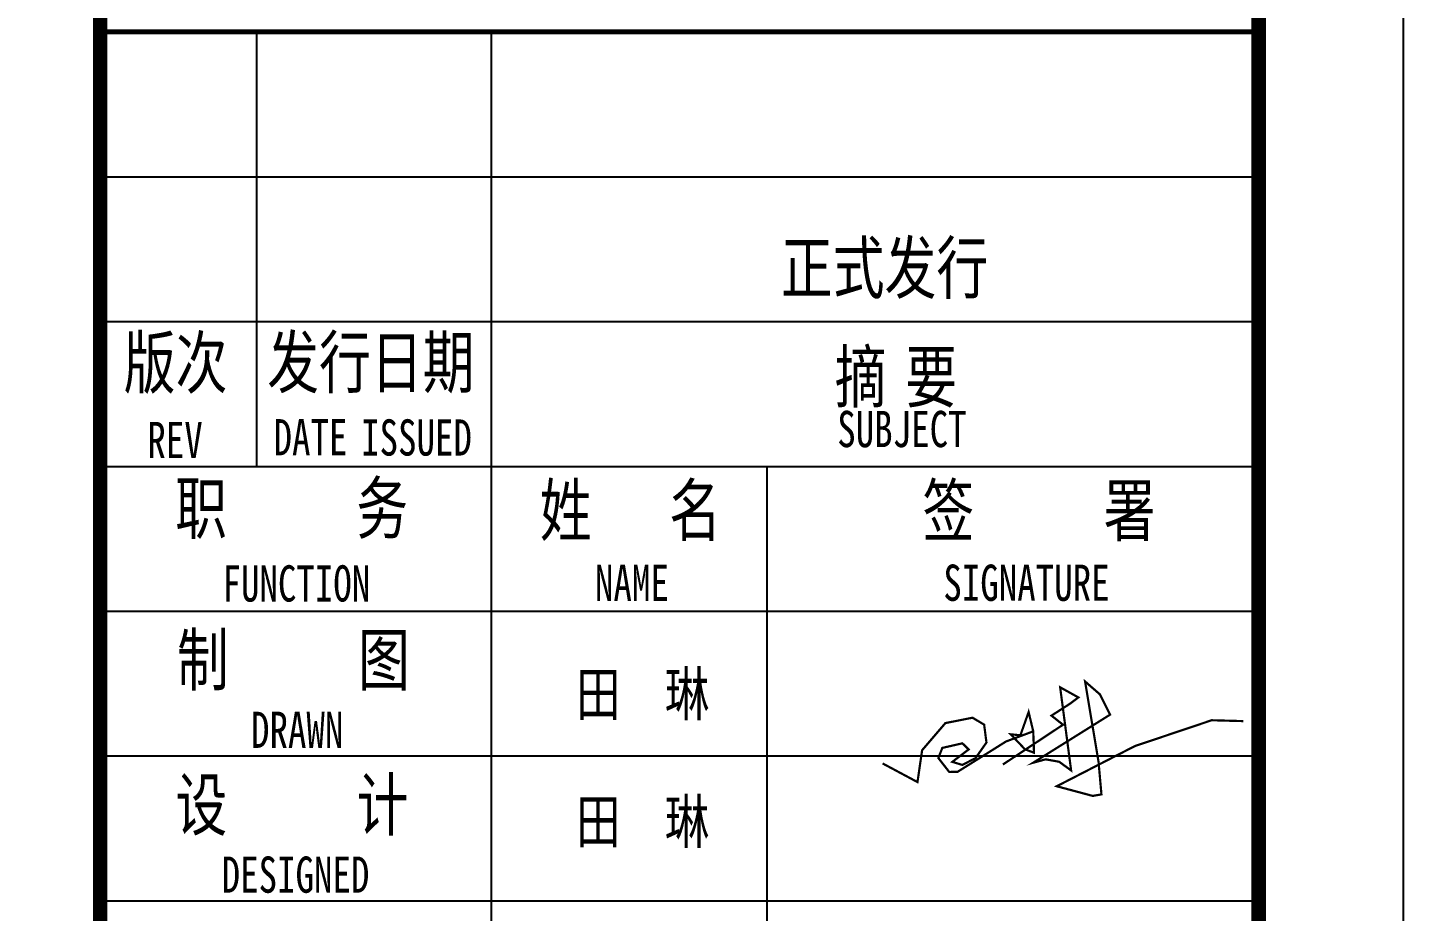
# Model space of a CAD drawing. Extents: x 30064 to 135164, y 17999 to 492668.
# Drawn here: x 104679 to 114181, y 154725 to 160829 of the extents above; entities that cross this region are included whole.
import ezdxf

# ---------------------------------------------------------------- set-up
doc = ezdxf.new("R2010")
doc.units = 0
doc.header["$LTSCALE"] = 1000
doc.header["$MEASUREMENT"] = 0
doc.layers.add('PUB_TITLE', color=7, linetype='Continuous')
doc.layers.add('TWT_TITLE', color=7, linetype='Continuous')
doc.styles.add('-宋体', font='', dxfattribs={"width": 0.8})
doc.styles.get('-宋体').set_extended_font_data('SimSun')

# ---------------------------------------------------------------- blocks, each defined once
blk = doc.blocks.new('田琳')
at = {"const_width": 20}
for points in [[(38170, 43531), (38717, 43893), (38612, 43976), (38783, 44086), (38857, 44142), (38691, 44234), (38791, 43477), (38682, 43556), (38559, 43578), (38445, 43547), (39146, 43985), (39054, 44169), (38918, 44287), (39041, 43552), (39067, 43259), (38988, 43245), (38660, 43333), (39372, 43699), (40071, 43934), (40071, 43934), (40359, 43926)], [(37074, 43541), (37392, 43371), (37434, 43661), (37646, 43908), (37893, 43957), (37999, 43894), (38020, 43731), (37921, 43590), (37801, 43527), (37709, 43555), (37858, 43668), (37801, 43724), (37618, 43682), (37582, 43590), (37681, 43463), (37758, 43465), (38199, 43741), (38446, 43833), (38404, 44009), (38329, 43797), (38241, 43806), (38370, 43670), (38453, 43638), (38446, 43833)]]:
    blk.add_lwpolyline(points, dxfattribs=at)

msp = doc.modelspace()

# ---------------------------------------------------------------- linework, layer by layer
for p, q in [((105180.8, 137798.5), (105180.8, 195198.5)), ((105180.8, 160798.9), (113180.8, 160798.9)), ((106262.2, 157798.9), (106262.2, 160798.9)), ((107880.8, 160798.9), (107880.8, 148798.9)), ((105180.8, 159798.9), (113180.8, 159798.9)), ((105180.8, 158798.9), (113180.8, 158798.9)), ((105180.8, 157798.9), (113180.8, 157798.9)), ((109785.3, 157798.9), (109785.3, 148769.4)), ((105180.8, 156798.9), (113180.8, 156798.9)), ((105180.8, 155798.9), (113180.8, 155798.9)), ((105180.8, 154798.9), (113180.8, 154798.9))]:
    msp.add_line(p, q)
at = {"const_width": 34}
msp.add_lwpolyline([(105180.8, 160798.9), (113180.8, 160798.9)], dxfattribs=at)
at = {"layer": 'PUB_TITLE', "const_width": 100}
msp.add_lwpolyline([(105180.8, 195198.5), (113180.8, 195198.5), (113180.8, 137798.9), (105180.8, 137798.9)], close=True, dxfattribs=at)
at = {"layer": 'TWT_TITLE'}
msp.add_lwpolyline([(30080.8, 136798.9), (114180.8, 136798.9), (114180.8, 196198.9), (30080.8, 196198.9)], close=True, dxfattribs=at)
at = {"layer": 'TWT_TITLE', "const_width": 100}
msp.add_lwpolyline([(32580.8, 137798.9), (113180.8, 137798.9), (113180.8, 195198.9), (32580.8, 195198.9)], close=True, dxfattribs=at)

# ---------------------------------------------------------------- block references
at = {"xscale": 0.7584191996138543, "yscale": 0.758419199672062, "zscale": 0.7584191996528531}
msp.add_blockref('田琳', (82465.8, 122725.4, 0), dxfattribs=at)

# ---------------------------------------------------------------- texts
at = {"style": '-宋体', "width": 0.75}
for s, height, p in [('正式发行', 350, (109881.1, 158995.1)), ('版次', 350, (105342.8, 158340)), ('发行日期', 350, (106333.7, 158343.2)), ('摘', 350, (110252.7, 158243.1)), ('要', 350, (110740.8, 158243.1)), ('DATE', 250, (106377.6, 157875.1)), ('ISSUED', 250, (106982.2, 157873.4)), ('SUBJECT', 250, (110270.6, 157932)), ('REV', 250, (105506.1, 157856.1)), ('职     务', 350, (105698, 157335.5)), ('姓   名', 350, (108216, 157320.2)), ('签     署', 350, (110858.8, 157319.3)), ('FUNCTION', 250, (106025.1, 156865.6)), ('NAME', 250, (108597.2, 156869.4)), ('SIGNATURE', 250, (111003.1, 156870.4)), ('制     图', 350, (105710.3, 156288.7)), ('田  琳', 300, (108467.1, 156077.6)), ('DRAWN', 250, (106222, 155854.7)), ('设     计', 350, (105700.1, 155287.8)), ('田  琳', 300, (108467.1, 155196.9)), ('DESIGNED', 250, (106019.1, 154854.8))]:
    msp.add_text(s, height=height, dxfattribs=at).set_placement(p)

doc.saveas('drawing.dxf')
